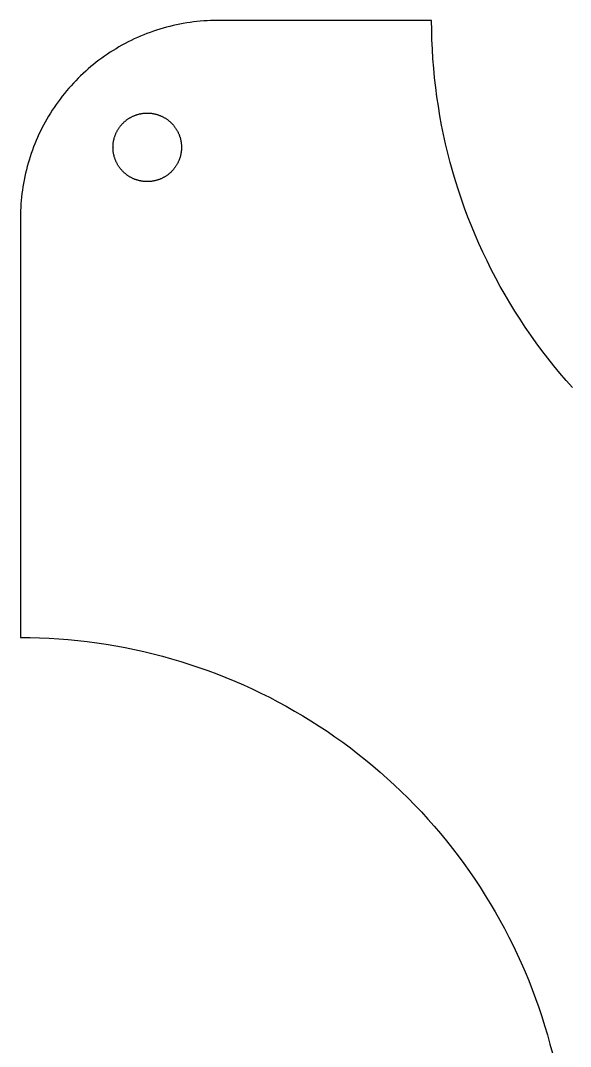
# Model space of a CAD drawing. Header units: metres. Extents: x 0 to 164, y 0 to 136.
# Drawn here: x 52 to 84.1, y 76.1 to 136 of the extents above; entities that cross this region are included whole.
import ezdxf

# ---------------------------------------------------------------- set-up
doc = ezdxf.new("R2010")
doc.units = ezdxf.units.M

msp = doc.modelspace()

# ---------------------------------------------------------------- linework, layer by layer
for p, q in [((61.8995, 135.888), (61.701, 135.858)), ((62.0985, 135.914), (61.8995, 135.888)), ((62.2979, 135.937), (62.0985, 135.914)), ((62.4977, 135.956), (62.2979, 135.937)), ((62.6978, 135.972), (62.4977, 135.956)), ((62.8981, 135.984), (62.6978, 135.972)), ((63.0987, 135.993), (62.8981, 135.984)), ((63.2993, 135.998), (63.0987, 135.993)), ((63.5, 136), (63.2993, 135.998)), ((76, 136), (63.5, 136)), ((76.0049, 135.442), (76, 136)), ((59.5668, 135.306), (59.3788, 135.236)), ((59.756, 135.373), (59.5668, 135.306)), ((59.9463, 135.437), (59.756, 135.373)), ((60.1377, 135.497), (59.9463, 135.437)), ((60.3302, 135.555), (60.1377, 135.497)), ((60.5236, 135.608), (60.3302, 135.555)), ((60.7179, 135.658), (60.5236, 135.608)), ((60.9131, 135.705), (60.7179, 135.658)), ((61.109, 135.749), (60.9131, 135.705)), ((61.3057, 135.789), (61.109, 135.749)), ((61.5031, 135.825), (61.3057, 135.789)), ((61.701, 135.858), (61.5031, 135.825)), ((76.0195, 134.883), (76.0049, 135.442)), ((58.2791, 134.747), (58.1011, 134.654)), ((58.4587, 134.836), (58.2791, 134.747)), ((58.6399, 134.923), (58.4587, 134.836)), ((58.8225, 135.006), (58.6399, 134.923)), ((59.0066, 135.086), (58.8225, 135.006)), ((59.192, 135.163), (59.0066, 135.086)), ((59.3788, 135.236), (59.192, 135.163)), ((76.0439, 134.325), (76.0195, 134.883)), ((57.2367, 134.145), (57.0693, 134.034)), ((57.4059, 134.253), (57.2367, 134.145)), ((57.5771, 134.357), (57.4059, 134.253)), ((57.75, 134.459), (57.5771, 134.357)), ((57.9247, 134.558), (57.75, 134.459)), ((58.1011, 134.654), (57.9247, 134.558)), ((76.0779, 133.768), (76.0439, 134.325)), ((56.4199, 133.562), (56.2628, 133.437)), ((56.5791, 133.684), (56.4199, 133.562)), ((56.7405, 133.804), (56.5791, 133.684)), ((56.9039, 133.92), (56.7405, 133.804)), ((57.0693, 134.034), (56.9039, 133.92)), ((76.1218, 133.211), (76.0779, 133.768)), ((55.657, 132.911), (55.5114, 132.772)), ((55.805, 133.046), (55.657, 132.911)), ((55.9553, 133.179), (55.805, 133.046)), ((56.108, 133.31), (55.9553, 133.179)), ((56.2628, 133.437), (56.108, 133.31)), ((76.1753, 132.655), (76.1218, 133.211)), ((55.0894, 132.343), (54.9538, 132.195)), ((55.2276, 132.489), (55.0894, 132.343)), ((55.3683, 132.632), (55.2276, 132.489)), ((55.5114, 132.772), (55.3683, 132.632)), ((76.2385, 132.1), (76.1753, 132.655)), ((54.5628, 131.737), (54.4379, 131.58)), ((54.6905, 131.892), (54.5628, 131.737)), ((54.8208, 132.045), (54.6905, 131.892)), ((54.9538, 132.195), (54.8208, 132.045)), ((76.3114, 131.546), (76.2385, 132.1)), ((54.0798, 131.096), (53.9661, 130.931)), ((54.1963, 131.26), (54.0798, 131.096)), ((54.3157, 131.421), (54.1963, 131.26)), ((54.4379, 131.58), (54.3157, 131.421)), ((76.394, 130.994), (76.3114, 131.546)), ((53.7475, 130.594), (53.6426, 130.423)), ((53.8553, 130.763), (53.7475, 130.594)), ((53.9661, 130.931), (53.8553, 130.763)), ((58.7489, 130.491), (58.782, 130.502)), ((58.782, 130.502), (58.8152, 130.513)), ((58.8152, 130.513), (58.8487, 130.523)), ((58.8487, 130.523), (58.8824, 130.532)), ((58.8824, 130.532), (58.9162, 130.541)), ((58.9162, 130.541), (58.9501, 130.549)), ((58.9501, 130.549), (58.9842, 130.556)), ((58.9842, 130.556), (59.0184, 130.563)), ((59.0184, 130.563), (59.0527, 130.57)), ((59.0527, 130.57), (59.0871, 130.575)), ((59.0871, 130.575), (59.1216, 130.581)), ((59.1216, 130.581), (59.1562, 130.585)), ((59.1562, 130.585), (59.1909, 130.589)), ((59.1909, 130.589), (59.2257, 130.592)), ((59.2257, 130.592), (59.2605, 130.595)), ((59.2605, 130.595), (59.2953, 130.597)), ((59.2953, 130.597), (59.3302, 130.599)), ((59.3302, 130.599), (59.3651, 130.6)), ((59.3651, 130.6), (59.4, 130.6)), ((59.4, 130.6), (59.4349, 130.6)), ((59.4349, 130.6), (59.4698, 130.599)), ((59.4698, 130.599), (59.5047, 130.597)), ((59.5047, 130.597), (59.5395, 130.595)), ((59.5395, 130.595), (59.5743, 130.592)), ((59.5743, 130.592), (59.6091, 130.589)), ((59.6091, 130.589), (59.6437, 130.585)), ((59.6437, 130.585), (59.6783, 130.581)), ((59.6783, 130.581), (59.7129, 130.575)), ((59.7129, 130.575), (59.7473, 130.57)), ((59.7473, 130.57), (59.7816, 130.563)), ((59.7816, 130.563), (59.8158, 130.556)), ((59.8158, 130.556), (59.8499, 130.549)), ((59.8499, 130.549), (59.8838, 130.541)), ((59.8838, 130.541), (59.9176, 130.532)), ((59.9176, 130.532), (59.9513, 130.523)), ((59.9513, 130.523), (59.9847, 130.513)), ((59.9847, 130.513), (60.018, 130.502)), ((60.018, 130.502), (60.0511, 130.491)), ((76.4861, 130.443), (76.394, 130.994)), ((53.3461, 129.899), (53.2534, 129.721)), ((53.4419, 130.075), (53.3461, 129.899)), ((53.5407, 130.25), (53.4419, 130.075)), ((53.6426, 130.423), (53.5407, 130.25)), ((57.8679, 129.886), (57.8906, 129.912)), ((57.8906, 129.912), (57.9137, 129.938)), ((57.9137, 129.938), (57.9373, 129.964)), ((57.9373, 129.964), (57.9613, 129.989)), ((57.9613, 129.989), (57.9858, 130.014)), ((57.9858, 130.014), (58.0107, 130.039)), ((58.0107, 130.039), (58.036, 130.063)), ((58.036, 130.063), (58.0617, 130.086)), ((58.0617, 130.086), (58.0879, 130.109)), ((58.0879, 130.109), (58.1144, 130.132)), ((58.1144, 130.132), (58.1414, 130.154)), ((58.1414, 130.154), (58.1687, 130.176)), ((58.1687, 130.176), (58.1964, 130.197)), ((58.1964, 130.197), (58.2244, 130.218)), ((58.2244, 130.218), (58.2528, 130.238)), ((58.2528, 130.238), (58.2816, 130.258)), ((58.2816, 130.258), (58.3107, 130.277)), ((58.3107, 130.277), (58.3401, 130.296)), ((58.3401, 130.296), (58.3699, 130.314)), ((58.3699, 130.314), (58.4, 130.332)), ((58.4, 130.332), (58.4304, 130.349)), ((58.4304, 130.349), (58.461, 130.366)), ((58.461, 130.366), (58.492, 130.382)), ((58.492, 130.382), (58.5233, 130.398)), ((58.5233, 130.398), (58.5547, 130.413)), ((58.5547, 130.413), (58.5865, 130.427)), ((58.5865, 130.427), (58.6185, 130.441)), ((58.6185, 130.441), (58.6508, 130.454)), ((58.6508, 130.454), (58.6833, 130.467)), ((58.6833, 130.467), (58.716, 130.479)), ((58.716, 130.479), (58.7489, 130.491)), ((60.0511, 130.491), (60.084, 130.479)), ((60.084, 130.479), (60.1167, 130.467)), ((60.1167, 130.467), (60.1492, 130.454)), ((60.1492, 130.454), (60.1815, 130.441)), ((60.1815, 130.441), (60.2135, 130.427)), ((60.2135, 130.427), (60.2452, 130.413)), ((60.2452, 130.413), (60.2767, 130.398)), ((60.2767, 130.398), (60.308, 130.382)), ((60.308, 130.382), (60.3389, 130.366)), ((60.3389, 130.366), (60.3696, 130.349)), ((60.3696, 130.349), (60.4, 130.332)), ((60.4, 130.332), (60.4301, 130.314)), ((60.4301, 130.314), (60.4598, 130.296)), ((60.4598, 130.296), (60.4893, 130.277)), ((60.4893, 130.277), (60.5184, 130.258)), ((60.5184, 130.258), (60.5471, 130.238)), ((60.5471, 130.238), (60.5756, 130.218)), ((60.5756, 130.218), (60.6036, 130.197)), ((60.6036, 130.197), (60.6313, 130.176)), ((60.6313, 130.176), (60.6586, 130.154)), ((60.6586, 130.154), (60.6856, 130.132)), ((60.6856, 130.132), (60.7121, 130.109)), ((60.7121, 130.109), (60.7383, 130.086)), ((60.7383, 130.086), (60.764, 130.063)), ((60.764, 130.063), (60.7893, 130.039)), ((60.7893, 130.039), (60.8142, 130.014)), ((60.8142, 130.014), (60.8387, 129.989)), ((60.8387, 129.989), (60.8627, 129.964)), ((60.8627, 129.964), (60.8863, 129.938)), ((60.8863, 129.938), (60.9094, 129.912)), ((60.9094, 129.912), (60.9321, 129.886)), ((76.5879, 129.894), (76.4861, 130.443)), ((76.6993, 129.347), (76.5879, 129.894)), ((53.0775, 129.36), (52.9942, 129.177)), ((53.1639, 129.541), (53.0775, 129.36)), ((53.2534, 129.721), (53.1639, 129.541)), ((57.5206, 129.284), (57.5328, 129.317)), ((57.5328, 129.317), (57.5456, 129.349)), ((57.5456, 129.349), (57.559, 129.381)), ((57.559, 129.381), (57.5729, 129.413)), ((57.5729, 129.413), (57.5874, 129.445)), ((57.5874, 129.445), (57.6024, 129.477)), ((57.6024, 129.477), (57.618, 129.508)), ((57.618, 129.508), (57.6341, 129.539)), ((57.6341, 129.539), (57.6508, 129.57)), ((57.6508, 129.57), (57.6679, 129.6)), ((57.6679, 129.6), (57.6857, 129.63)), ((57.6857, 129.63), (57.7039, 129.66)), ((57.7039, 129.66), (57.7227, 129.689)), ((57.7227, 129.689), (57.7419, 129.718)), ((57.7419, 129.718), (57.7617, 129.747)), ((57.7617, 129.747), (57.782, 129.776)), ((57.782, 129.776), (57.8027, 129.804)), ((57.8027, 129.804), (57.824, 129.831)), ((57.824, 129.831), (57.8457, 129.859)), ((57.8457, 129.859), (57.8679, 129.886)), ((60.9321, 129.886), (60.9543, 129.859)), ((60.9543, 129.859), (60.976, 129.831)), ((60.976, 129.831), (60.9973, 129.804)), ((60.9973, 129.804), (61.018, 129.776)), ((61.018, 129.776), (61.0383, 129.747)), ((61.0383, 129.747), (61.0581, 129.718)), ((61.0581, 129.718), (61.0773, 129.689)), ((61.0773, 129.689), (61.0961, 129.66)), ((61.0961, 129.66), (61.1143, 129.63)), ((61.1143, 129.63), (61.132, 129.6)), ((61.132, 129.6), (61.1492, 129.57)), ((61.1492, 129.57), (61.1659, 129.539)), ((61.1659, 129.539), (61.182, 129.508)), ((61.182, 129.508), (61.1976, 129.477)), ((61.1976, 129.477), (61.2126, 129.445)), ((61.2126, 129.445), (61.2271, 129.413)), ((61.2271, 129.413), (61.241, 129.381)), ((61.241, 129.381), (61.2544, 129.349)), ((61.2544, 129.349), (61.2672, 129.317)), ((61.2672, 129.317), (61.2794, 129.284)), ((76.8201, 128.802), (76.6993, 129.347)), ((52.8374, 128.808), (52.7638, 128.621)), ((52.9142, 128.993), (52.8374, 128.808)), ((52.9942, 129.177), (52.9142, 128.993)), ((57.4012, 128.67), (57.4027, 128.705)), ((57.4027, 128.705), (57.4049, 128.74)), ((57.4049, 128.74), (57.4076, 128.774)), ((57.4076, 128.774), (57.4109, 128.809)), ((57.4109, 128.809), (57.4149, 128.844)), ((57.4149, 128.844), (57.4194, 128.878)), ((57.4194, 128.878), (57.4246, 128.913)), ((57.4246, 128.913), (57.4304, 128.947)), ((57.4304, 128.947), (57.4367, 128.982)), ((57.4367, 128.982), (57.4437, 129.016)), ((57.4437, 129.016), (57.4512, 129.05)), ((57.4512, 129.05), (57.4594, 129.084)), ((57.4594, 129.084), (57.4681, 129.118)), ((57.4681, 129.118), (57.4775, 129.151)), ((57.4775, 129.151), (57.4874, 129.185)), ((57.4874, 129.185), (57.4979, 129.218)), ((57.4979, 129.218), (57.509, 129.251)), ((57.509, 129.251), (57.5206, 129.284)), ((61.2794, 129.284), (61.291, 129.251)), ((61.291, 129.251), (61.3021, 129.218)), ((61.3021, 129.218), (61.3126, 129.185)), ((61.3126, 129.185), (61.3225, 129.151)), ((61.3225, 129.151), (61.3318, 129.118)), ((61.3318, 129.118), (61.3406, 129.084)), ((61.3406, 129.084), (61.3487, 129.05)), ((61.3487, 129.05), (61.3563, 129.016)), ((61.3563, 129.016), (61.3633, 128.982)), ((61.3633, 128.982), (61.3696, 128.947)), ((61.3696, 128.947), (61.3754, 128.913)), ((61.3754, 128.913), (61.3805, 128.878)), ((61.3805, 128.878), (61.3851, 128.844)), ((61.3851, 128.844), (61.389, 128.809)), ((61.389, 128.809), (61.3924, 128.774)), ((61.3924, 128.774), (61.3951, 128.74)), ((61.3951, 128.74), (61.3972, 128.705)), ((61.3972, 128.705), (61.3988, 128.67)), ((76.9505, 128.258), (76.8201, 128.802)), ((52.6265, 128.244), (52.5629, 128.054)), ((52.6935, 128.433), (52.6265, 128.244)), ((52.7638, 128.621), (52.6935, 128.433)), ((57.4, 128.6), (57.4003, 128.635)), ((57.4003, 128.565), (57.4, 128.6)), ((57.4003, 128.635), (57.4012, 128.67)), ((57.4012, 128.53), (57.4003, 128.565)), ((57.4027, 128.495), (57.4012, 128.53)), ((57.4049, 128.46), (57.4027, 128.495)), ((57.4076, 128.426), (57.4049, 128.46)), ((57.4109, 128.391), (57.4076, 128.426)), ((57.4149, 128.356), (57.4109, 128.391)), ((57.4194, 128.322), (57.4149, 128.356)), ((57.4246, 128.287), (57.4194, 128.322)), ((57.4304, 128.253), (57.4246, 128.287)), ((57.4367, 128.218), (57.4304, 128.253)), ((57.4437, 128.184), (57.4367, 128.218)), ((57.4512, 128.15), (57.4437, 128.184)), ((57.4594, 128.116), (57.4512, 128.15)), ((57.4681, 128.082), (57.4594, 128.116)), ((61.3406, 128.116), (61.3318, 128.082)), ((61.3487, 128.15), (61.3406, 128.116)), ((61.3563, 128.184), (61.3487, 128.15)), ((61.3633, 128.218), (61.3563, 128.184)), ((61.3696, 128.253), (61.3633, 128.218)), ((61.3754, 128.287), (61.3696, 128.253)), ((61.3805, 128.322), (61.3754, 128.287)), ((61.3851, 128.356), (61.3805, 128.322)), ((61.389, 128.391), (61.3851, 128.356)), ((61.3924, 128.426), (61.389, 128.391)), ((61.3951, 128.46), (61.3924, 128.426)), ((61.3972, 128.495), (61.3951, 128.46)), ((61.3988, 128.53), (61.3972, 128.495)), ((61.3988, 128.67), (61.3997, 128.635)), ((61.3997, 128.565), (61.3988, 128.53)), ((61.3997, 128.635), (61.4, 128.6)), ((61.4, 128.6), (61.3997, 128.565)), ((77.0904, 127.718), (76.9505, 128.258)), ((52.4455, 127.67), (52.3919, 127.476)), ((52.5025, 127.862), (52.4455, 127.67)), ((52.5629, 128.054), (52.5025, 127.862)), ((57.4775, 128.049), (57.4681, 128.082)), ((57.4874, 128.015), (57.4775, 128.049)), ((57.4979, 127.982), (57.4874, 128.015)), ((57.509, 127.949), (57.4979, 127.982)), ((57.5206, 127.916), (57.509, 127.949)), ((57.5328, 127.883), (57.5206, 127.916)), ((57.5456, 127.851), (57.5328, 127.883)), ((57.559, 127.819), (57.5456, 127.851)), ((57.5729, 127.787), (57.559, 127.819)), ((57.5874, 127.755), (57.5729, 127.787)), ((57.6024, 127.723), (57.5874, 127.755)), ((57.618, 127.692), (57.6024, 127.723)), ((57.6341, 127.661), (57.618, 127.692)), ((57.6508, 127.63), (57.6341, 127.661)), ((57.6679, 127.6), (57.6508, 127.63)), ((57.6857, 127.57), (57.6679, 127.6)), ((57.7039, 127.54), (57.6857, 127.57)), ((57.7227, 127.511), (57.7039, 127.54)), ((57.7419, 127.482), (57.7227, 127.511)), ((61.0773, 127.511), (61.0581, 127.482)), ((61.0961, 127.54), (61.0773, 127.511)), ((61.1143, 127.57), (61.0961, 127.54)), ((61.132, 127.6), (61.1143, 127.57)), ((61.1492, 127.63), (61.132, 127.6)), ((61.1659, 127.661), (61.1492, 127.63)), ((61.182, 127.692), (61.1659, 127.661)), ((61.1976, 127.723), (61.182, 127.692)), ((61.2126, 127.755), (61.1976, 127.723)), ((61.2271, 127.787), (61.2126, 127.755)), ((61.241, 127.819), (61.2271, 127.787)), ((61.2544, 127.851), (61.241, 127.819)), ((61.2672, 127.883), (61.2544, 127.851)), ((61.2794, 127.916), (61.2672, 127.883)), ((61.291, 127.949), (61.2794, 127.916)), ((61.3021, 127.982), (61.291, 127.949)), ((61.3126, 128.015), (61.3021, 127.982)), ((61.3225, 128.049), (61.3126, 128.015)), ((61.3318, 128.082), (61.3225, 128.049)), ((77.2396, 127.18), (77.0904, 127.718)), ((52.2948, 127.087), (52.2513, 126.891)), ((52.3416, 127.282), (52.2948, 127.087)), ((52.3919, 127.476), (52.3416, 127.282)), ((57.7617, 127.453), (57.7419, 127.482)), ((57.782, 127.424), (57.7617, 127.453)), ((57.8027, 127.396), (57.782, 127.424)), ((57.824, 127.369), (57.8027, 127.396)), ((57.8457, 127.341), (57.824, 127.369)), ((57.8679, 127.314), (57.8457, 127.341)), ((57.8906, 127.288), (57.8679, 127.314)), ((57.9137, 127.262), (57.8906, 127.288)), ((57.9373, 127.236), (57.9137, 127.262)), ((57.9613, 127.211), (57.9373, 127.236)), ((57.9858, 127.186), (57.9613, 127.211)), ((58.0107, 127.161), (57.9858, 127.186)), ((58.036, 127.137), (58.0107, 127.161)), ((58.0617, 127.114), (58.036, 127.137)), ((58.0879, 127.091), (58.0617, 127.114)), ((58.1144, 127.068), (58.0879, 127.091)), ((58.1414, 127.046), (58.1144, 127.068)), ((58.1687, 127.024), (58.1414, 127.046)), ((58.1964, 127.003), (58.1687, 127.024)), ((58.2244, 126.982), (58.1964, 127.003)), ((58.2528, 126.962), (58.2244, 126.982)), ((58.2816, 126.942), (58.2528, 126.962)), ((58.3107, 126.923), (58.2816, 126.942)), ((58.3401, 126.904), (58.3107, 126.923)), ((58.3699, 126.886), (58.3401, 126.904)), ((60.4598, 126.904), (60.4301, 126.886)), ((60.4893, 126.923), (60.4598, 126.904)), ((60.5184, 126.942), (60.4893, 126.923)), ((60.5471, 126.962), (60.5184, 126.942)), ((60.5756, 126.982), (60.5471, 126.962)), ((60.6036, 127.003), (60.5756, 126.982)), ((60.6313, 127.024), (60.6036, 127.003)), ((60.6586, 127.046), (60.6313, 127.024)), ((60.6856, 127.068), (60.6586, 127.046)), ((60.7121, 127.091), (60.6856, 127.068)), ((60.7383, 127.114), (60.7121, 127.091)), ((60.764, 127.137), (60.7383, 127.114)), ((60.7893, 127.161), (60.764, 127.137)), ((60.8142, 127.186), (60.7893, 127.161)), ((60.8387, 127.211), (60.8142, 127.186)), ((60.8627, 127.236), (60.8387, 127.211)), ((60.8863, 127.262), (60.8627, 127.236)), ((60.9094, 127.288), (60.8863, 127.262)), ((60.9321, 127.314), (60.9094, 127.288)), ((60.9543, 127.341), (60.9321, 127.314)), ((60.976, 127.369), (60.9543, 127.341)), ((60.9973, 127.396), (60.976, 127.369)), ((61.018, 127.424), (60.9973, 127.396)), ((61.0383, 127.453), (61.018, 127.424)), ((61.0581, 127.482), (61.0383, 127.453)), ((77.3982, 126.644), (77.2396, 127.18)), ((52.1747, 126.497), (52.1416, 126.299)), ((52.2113, 126.694), (52.1747, 126.497)), ((52.2513, 126.891), (52.2113, 126.694)), ((58.4, 126.868), (58.3699, 126.886)), ((58.4304, 126.851), (58.4, 126.868)), ((58.461, 126.834), (58.4304, 126.851)), ((58.492, 126.818), (58.461, 126.834)), ((58.5233, 126.802), (58.492, 126.818)), ((58.5547, 126.787), (58.5233, 126.802)), ((58.5865, 126.773), (58.5547, 126.787)), ((58.6185, 126.759), (58.5865, 126.773)), ((58.6508, 126.746), (58.6185, 126.759)), ((58.6833, 126.733), (58.6508, 126.746)), ((58.716, 126.721), (58.6833, 126.733)), ((58.7489, 126.709), (58.716, 126.721)), ((58.782, 126.698), (58.7489, 126.709)), ((58.8152, 126.687), (58.782, 126.698)), ((58.8487, 126.677), (58.8152, 126.687)), ((58.8824, 126.668), (58.8487, 126.677)), ((58.9162, 126.659), (58.8824, 126.668)), ((58.9501, 126.651), (58.9162, 126.659)), ((58.9842, 126.644), (58.9501, 126.651)), ((59.0184, 126.637), (58.9842, 126.644)), ((59.0527, 126.63), (59.0184, 126.637)), ((59.0871, 126.625), (59.0527, 126.63)), ((59.1216, 126.619), (59.0871, 126.625)), ((59.1562, 126.615), (59.1216, 126.619)), ((59.1909, 126.611), (59.1562, 126.615)), ((59.2257, 126.608), (59.1909, 126.611)), ((59.2605, 126.605), (59.2257, 126.608)), ((59.2953, 126.603), (59.2605, 126.605)), ((59.3302, 126.601), (59.2953, 126.603)), ((59.3651, 126.6), (59.3302, 126.601)), ((59.4, 126.6), (59.3651, 126.6)), ((59.4349, 126.6), (59.4, 126.6)), ((59.4698, 126.601), (59.4349, 126.6)), ((59.5047, 126.603), (59.4698, 126.601)), ((59.5395, 126.605), (59.5047, 126.603)), ((59.5743, 126.608), (59.5395, 126.605)), ((59.6091, 126.611), (59.5743, 126.608)), ((59.6437, 126.615), (59.6091, 126.611)), ((59.6783, 126.619), (59.6437, 126.615)), ((59.7129, 126.625), (59.6783, 126.619)), ((59.7473, 126.63), (59.7129, 126.625)), ((59.7816, 126.637), (59.7473, 126.63)), ((59.8158, 126.644), (59.7816, 126.637)), ((59.8499, 126.651), (59.8158, 126.644)), ((59.8838, 126.659), (59.8499, 126.651)), ((59.9176, 126.668), (59.8838, 126.659)), ((59.9513, 126.677), (59.9176, 126.668)), ((59.9847, 126.687), (59.9513, 126.677)), ((60.018, 126.698), (59.9847, 126.687)), ((60.0511, 126.709), (60.018, 126.698)), ((60.084, 126.721), (60.0511, 126.709)), ((60.1167, 126.733), (60.084, 126.721)), ((60.1492, 126.746), (60.1167, 126.733)), ((60.1815, 126.759), (60.1492, 126.746)), ((60.2135, 126.773), (60.1815, 126.759)), ((60.2452, 126.787), (60.2135, 126.773)), ((60.2767, 126.802), (60.2452, 126.787)), ((60.308, 126.818), (60.2767, 126.802)), ((60.3389, 126.834), (60.308, 126.818)), ((60.3696, 126.851), (60.3389, 126.834)), ((60.4, 126.868), (60.3696, 126.851)), ((60.4301, 126.886), (60.4, 126.868)), ((77.5662, 126.111), (77.3982, 126.644)), ((52.0857, 125.901), (52.063, 125.702)), ((52.1119, 126.1), (52.0857, 125.901)), ((52.1416, 126.299), (52.1119, 126.1)), ((77.7434, 125.582), (77.5662, 126.111)), ((52.028, 125.302), (52.0158, 125.102)), ((52.0438, 125.502), (52.028, 125.302)), ((52.063, 125.702), (52.0438, 125.502)), ((77.9298, 125.055), (77.7434, 125.582)), ((52.0018, 124.701), (52, 124.5)), ((52.007, 124.901), (52.0018, 124.701)), ((52.0158, 125.102), (52.007, 124.901)), ((78.1254, 124.532), (77.9298, 125.055)), ((78.3301, 124.013), (78.1254, 124.532)), ((52, 124.5), (52, 100)), ((78.5438, 123.497), (78.3301, 124.013)), ((78.7665, 122.984), (78.5438, 123.497)), ((78.9981, 122.476), (78.7665, 122.984)), ((79.2386, 121.972), (78.9981, 122.476)), ((79.4878, 121.472), (79.2386, 121.972)), ((79.7457, 120.977), (79.4878, 121.472)), ((80.0122, 120.486), (79.7457, 120.977)), ((80.2872, 120), (80.0122, 120.486)), ((80.5706, 119.519), (80.2872, 120)), ((80.8625, 119.043), (80.5706, 119.519)), ((81.1625, 118.572), (80.8625, 119.043)), ((81.4708, 118.106), (81.1625, 118.572)), ((81.7871, 117.646), (81.4708, 118.106)), ((82.1115, 117.191), (81.7871, 117.646)), ((82.4436, 116.742), (82.1115, 117.191)), ((82.7836, 116.299), (82.4436, 116.742)), ((83.1313, 115.862), (82.7836, 116.299)), ((83.4866, 115.431), (83.1313, 115.862)), ((83.8493, 115.006), (83.4866, 115.431)), ((84.2194, 114.588), (83.8493, 115.006)), ((52, 100), (52.5585, 99.9951)), ((52.5585, 99.9951), (53.1168, 99.9805)), ((53.1168, 99.9805), (53.6747, 99.9561)), ((53.6747, 99.9561), (54.2322, 99.922)), ((54.2322, 99.922), (54.789, 99.8782)), ((54.789, 99.8782), (55.3449, 99.8247)), ((55.3449, 99.8247), (55.8998, 99.7615)), ((55.8998, 99.7615), (56.4535, 99.6886)), ((56.4535, 99.6886), (57.0059, 99.606)), ((57.0059, 99.606), (57.5567, 99.5138)), ((57.5567, 99.5138), (58.1059, 99.4121)), ((58.1059, 99.4121), (58.6532, 99.3007)), ((58.6532, 99.3007), (59.1984, 99.1798)), ((59.1984, 99.1798), (59.7415, 99.0495)), ((59.7415, 99.0495), (60.2822, 98.9096)), ((60.2822, 98.9096), (60.8204, 98.7604)), ((60.8204, 98.7604), (61.3559, 98.6017)), ((61.3559, 98.6017), (61.8885, 98.4338)), ((61.8885, 98.4338), (62.4182, 98.2566)), ((62.4182, 98.2566), (62.9446, 98.0702)), ((62.9446, 98.0702), (63.4678, 97.8746)), ((63.4678, 97.8746), (63.9874, 97.6699)), ((63.9874, 97.6699), (64.5034, 97.4561)), ((64.5034, 97.4561), (65.0156, 97.2334)), ((65.0156, 97.2334), (65.5238, 97.0018)), ((65.5238, 97.0018), (66.0279, 96.7614)), ((66.0279, 96.7614), (66.5277, 96.5122)), ((66.5277, 96.5122), (67.0231, 96.2543)), ((67.0231, 96.2543), (67.5139, 95.9878)), ((67.5139, 95.9878), (68, 95.7128)), ((68, 95.7128), (68.4812, 95.4294)), ((68.4812, 95.4294), (68.9574, 95.1375)), ((68.9574, 95.1375), (69.4284, 94.8374)), ((69.4284, 94.8374), (69.8942, 94.5292)), ((69.8942, 94.5292), (70.3544, 94.2129)), ((70.3544, 94.2129), (70.8091, 93.8885)), ((70.8091, 93.8885), (71.2581, 93.5563)), ((71.2581, 93.5563), (71.7012, 93.2163)), ((71.7012, 93.2163), (72.1382, 92.8687)), ((72.1382, 92.8687), (72.5692, 92.5134)), ((72.5692, 92.5134), (72.9939, 92.1507)), ((72.9939, 92.1507), (73.4122, 91.7806)), ((73.4122, 91.7806), (73.8239, 91.4033)), ((73.8239, 91.4033), (74.2291, 91.0189)), ((74.2291, 91.0189), (74.6274, 90.6274)), ((74.6274, 90.6274), (75.0189, 90.2291)), ((75.0189, 90.2291), (75.4033, 89.8239)), ((75.4033, 89.8239), (75.7806, 89.4122)), ((75.7806, 89.4122), (76.1507, 88.9939)), ((76.1507, 88.9939), (76.5134, 88.5692)), ((76.5134, 88.5692), (76.8687, 88.1382)), ((76.8687, 88.1382), (77.2163, 87.7012)), ((77.2163, 87.7012), (77.5563, 87.2581)), ((77.5563, 87.2581), (77.8885, 86.8091)), ((77.8885, 86.8091), (78.2129, 86.3544)), ((78.2129, 86.3544), (78.5292, 85.8942)), ((78.5292, 85.8942), (78.8374, 85.4284)), ((78.8374, 85.4284), (79.1375, 84.9574)), ((79.1375, 84.9574), (79.4294, 84.4812)), ((79.4294, 84.4812), (79.7128, 84)), ((79.7128, 84), (79.9878, 83.5139)), ((79.9878, 83.5139), (80.2543, 83.0231)), ((80.2543, 83.0231), (80.5122, 82.5277)), ((80.5122, 82.5277), (80.7614, 82.0279)), ((80.7614, 82.0279), (81.0018, 81.5238)), ((81.0018, 81.5238), (81.2334, 81.0156)), ((81.2334, 81.0156), (81.4561, 80.5034)), ((81.4561, 80.5034), (81.6699, 79.9874)), ((81.6699, 79.9874), (81.8746, 79.4678)), ((81.8746, 79.4678), (82.0702, 78.9446)), ((82.0702, 78.9446), (82.2566, 78.4182)), ((82.2566, 78.4182), (82.4338, 77.8885)), ((82.4338, 77.8885), (82.6017, 77.3559)), ((82.6017, 77.3559), (82.7604, 76.8204)), ((82.7604, 76.8204), (82.9096, 76.2822)), ((82.9096, 76.2822), (83.0495, 75.7415))]:
    msp.add_line(p, q)

doc.saveas('drawing.dxf')
